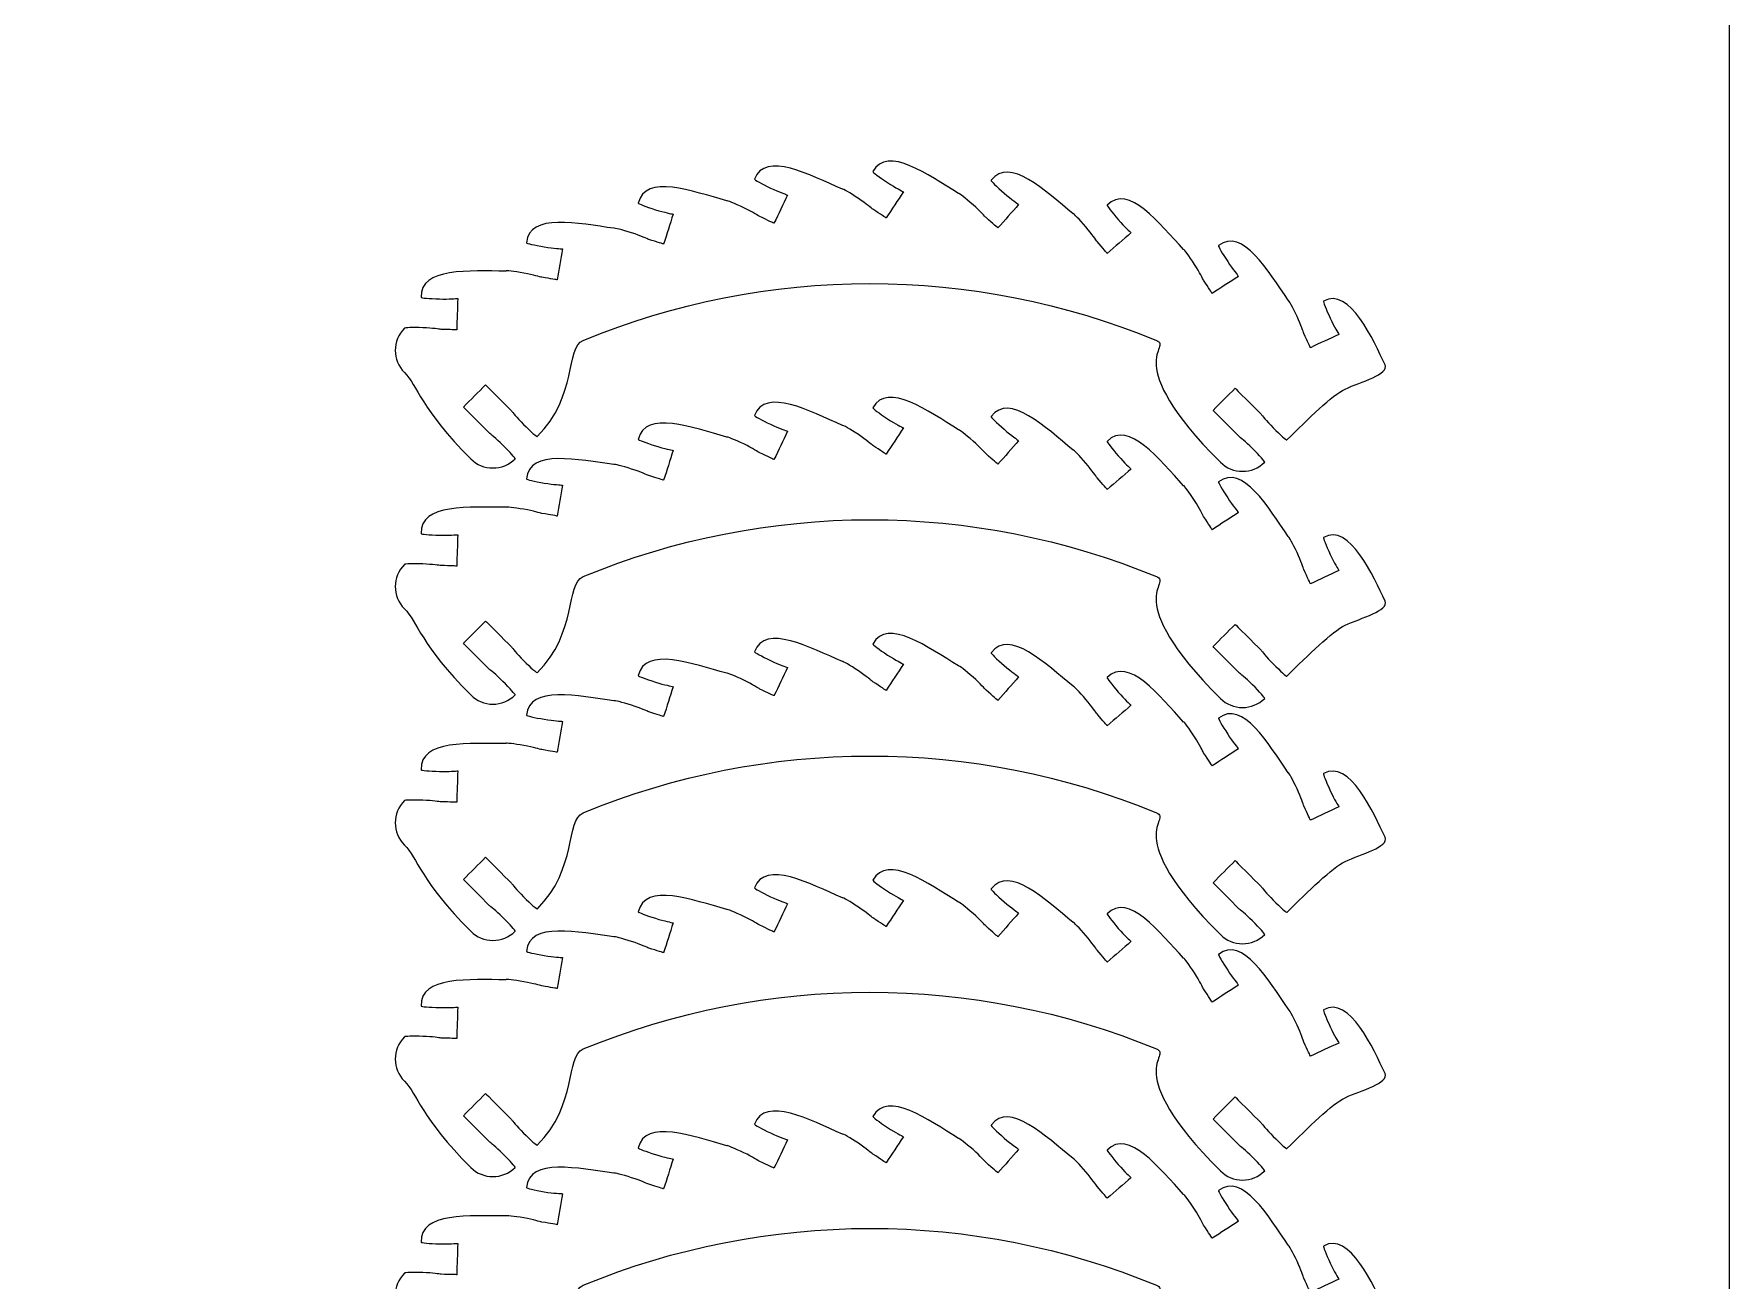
# Model space of a CAD drawing. Extents: x 0 to 580, y 0 to 450.
# Drawn here: x 418 to 580.2, y 119.4 to 238.6 of the extents above; entities that cross this region are included whole.
import ezdxf

# ---------------------------------------------------------------- set-up
doc = ezdxf.new("R2010")
doc.units = 0
doc.header["$MEASUREMENT"] = 0
doc.layers.add('DEFAULT', color=18, linetype='CONTINUOUS')

msp = doc.modelspace()

# ---------------------------------------------------------------- linework, layer by layer
at = {"layer": 'DEFAULT', "color": 18}
msp.add_lwpolyline([(580.18, 0.18), (0.18, 0.18), (0.18, 450.18), (580.18, 450.18)], close=True, dxfattribs=at)
at = {"layer": 'DEFAULT', "color": 1}
for points, knots in [([(466.17, 200.08), (466.13, 200.04), (465.54, 200.57), (464.86, 201.25), (464.17, 201.93), (463.81, 202.44), (463.69, 202.56), (463.07, 203.18), (461.22, 205.03), (461.22, 205.03), (460.51, 204.33), (459.8, 203.62), (459.1, 202.91), (459.1, 202.91), (460.95, 201.06), (461.57, 200.44), (461.69, 200.32), (462.19, 199.95), (462.88, 199.27), (463.56, 198.59), (464.08, 198), (464.05, 197.96), (462.87, 196.79), (460.97, 196.79), (459.8, 197.96), (455.05, 202.71), (454.67, 205.01), (453.46, 206.21), (452.29, 207.38), (452.29, 209.28), (453.47, 210.45), (453.47, 210.51), (454.25, 210.53), (455.22, 210.5), (456.18, 210.47), (456.79, 210.35), (456.96, 210.34), (457.84, 210.32), (458.46, 210.3), (458.46, 210.3), (458.49, 211.3), (458.53, 212.29), (458.56, 213.29), (458.38, 213.3), (457.77, 213.22), (456.8, 213.25), (455.84, 213.28), (455.05, 213.35), (455.06, 213.41), (454.9, 216.31), (459.78, 215.91), (463.15, 215.92), (463.16, 215.98), (463.94, 215.89), (464.89, 215.73), (465.84, 215.56), (466.42, 215.36), (466.6, 215.33), (467.46, 215.19), (468.08, 215.08), (468.08, 215.08), (468.24, 216.07), (468.41, 217.05), (468.58, 218.04), (468.41, 218.07), (467.79, 218.07), (466.84, 218.23), (465.89, 218.4), (465.12, 218.57), (465.13, 218.63), (465.37, 221.53), (470.15, 220.46), (473.49, 220.01), (473.51, 220.06), (474.27, 219.87), (475.19, 219.58), (476.11, 219.28), (476.66, 219), (476.83, 218.95), (477.66, 218.69), (478.25, 218.5), (478.25, 218.5), (478.56, 219.45), (478.86, 220.4), (479.16, 221.36), (479, 221.41), (478.39, 221.5), (477.46, 221.79), (476.54, 222.09), (475.81, 222.36), (475.83, 222.42), (476.47, 225.26), (481.05, 223.54), (484.3, 222.64), (484.32, 222.69), (485.04, 222.39), (485.92, 221.97), (486.79, 221.56), (487.3, 221.2), (487.46, 221.13), (488.24, 220.76), (488.81, 220.49), (488.81, 220.49), (489.24, 221.39), (489.67, 222.29), (490.1, 223.19), (489.94, 223.27), (489.35, 223.44), (488.48, 223.86), (487.61, 224.27), (486.92, 224.65), (486.94, 224.7), (487.96, 227.42), (492.27, 225.09), (495.36, 223.75), (495.4, 223.8), (496.07, 223.4), (496.88, 222.87), (497.68, 222.34), (498.14, 221.92), (498.28, 221.83), (499.01, 221.35), (499.53, 221), (499.53, 221), (500.09, 221.83), (500.64, 222.67), (501.19, 223.5), (501.04, 223.6), (500.48, 223.85), (499.67, 224.38), (498.86, 224.92), (498.24, 225.39), (498.26, 225.43), (499.65, 227.99), (503.6, 225.09), (506.47, 223.34), (506.51, 223.38), (507.13, 222.89), (507.85, 222.26), (508.58, 221.62), (508.97, 221.14), (509.1, 221.03), (509.76, 220.45), (510.23, 220.04), (510.23, 220.04), (510.89, 220.79), (511.55, 221.54), (512.21, 222.29), (512.08, 222.41), (511.56, 222.73), (510.83, 223.37), (510.1, 224.01), (509.55, 224.56), (509.58, 224.6), (511.31, 226.95), (514.81, 223.53), (517.43, 221.4), (517.47, 221.44), (518.01, 220.87), (518.64, 220.14), (519.28, 219.41), (519.6, 218.88), (519.71, 218.75), (520.28, 218.09), (520.69, 217.61), (520.69, 217.61), (521.45, 218.27), (522.21, 218.92), (522.96, 219.57), (522.85, 219.71), (522.37, 220.1), (521.75, 220.84), (521.11, 221.57), (520.64, 222.19), (520.68, 222.22), (522.71, 224.31), (525.71, 220.44), (528, 217.97), (528.05, 218.01), (528.52, 217.37), (529.04, 216.56), (529.57, 215.75), (529.81, 215.18), (529.91, 215.04), (530.38, 214.3), (530.72, 213.78), (530.72, 213.78), (531.56, 214.32), (532.4, 214.86), (533.24, 215.41), (533.15, 215.55), (532.73, 216.01), (532.21, 216.82), (531.69, 217.63), (531.3, 218.3), (531.34, 218.35), (533.64, 220.13), (536.08, 215.89), (538.01, 213.13), (538.06, 213.15), (538.44, 212.46), (538.85, 211.58), (539.25, 210.71), (539.42, 210.11), (539.49, 209.96), (539.86, 209.16), (540.13, 208.59), (540.13, 208.59), (541.03, 209.02), (541.94, 209.44), (542.84, 209.86), (542.77, 210.02), (542.43, 210.53), (542.02, 211.41), (541.61, 212.28), (541.32, 213.01), (541.37, 213.04), (543.89, 214.49), (546.21, 209.2), (547.26, 206.95), (547.69, 206.04), (544.96, 205.33), (543.45, 204.63), (542.24, 204.07), (539.87, 201.75), (537.88, 199.76), (537.84, 199.72), (537.25, 200.25), (536.57, 200.93), (535.88, 201.61), (535.52, 202.11), (535.4, 202.24), (534.78, 202.85), (532.93, 204.71), (532.93, 204.71), (532.22, 204), (531.51, 203.3), (530.81, 202.59), (530.81, 202.59), (532.66, 200.73), (533.28, 200.12), (533.4, 199.99), (533.9, 199.63), (534.59, 198.95), (535.27, 198.26), (535.79, 197.68), (535.75, 197.64), (534.58, 196.47), (532.68, 196.47), (531.51, 197.64), (521.74, 207.41), (526.98, 208.63), (525.39, 209.29), (507.87, 216.55), (488.08, 216.52), (470.55, 209.29), (468.85, 208.58), (470.05, 203.97), (466.17, 200.08)], [1, 1, 1, 1, 2, 2, 2, 3, 3, 3, 4, 4, 4, 12.499424, 12.499424, 12.499424, 13.499424, 13.499424, 13.499424, 14.499424, 14.499424, 14.499424, 15.499424, 15.499424, 15.499424, 16.499424, 16.499424, 16.499424, 17.499424, 17.499424, 17.499424, 18.499424, 18.499424, 18.499424, 19.499424, 19.499424, 19.499424, 20.499424, 20.499424, 20.499424, 21.499424, 21.499424, 21.499424, 30.002679, 30.002679, 30.002679, 31.002679, 31.002679, 31.002679, 32.002679, 32.002679, 32.002679, 33.002679, 33.002679, 33.002679, 34.002679, 34.002679, 34.002679, 35.002679, 35.002679, 35.002679, 36.002679, 36.002679, 36.002679, 44.509561, 44.509561, 44.509561, 45.509561, 45.509561, 45.509561, 46.509561, 46.509561, 46.509561, 47.509561, 47.509561, 47.509561, 48.509561, 48.509561, 48.509561, 49.509561, 49.509561, 49.509561, 50.509561, 50.509561, 50.509561, 59.011566, 59.011566, 59.011566, 60.011566, 60.011566, 60.011566, 61.011566, 61.011566, 61.011566, 62.011566, 62.011566, 62.011566, 63.011566, 63.011566, 63.011566, 64.011566, 64.011566, 64.011566, 65.011566, 65.011566, 65.011566, 73.506847, 73.506847, 73.506847, 74.506847, 74.506847, 74.506847, 75.506847, 75.506847, 75.506847, 76.506847, 76.506847, 76.506847, 77.506847, 77.506847, 77.506847, 78.506847, 78.506847, 78.506847, 79.506847, 79.506847, 79.506847, 88.010232, 88.010232, 88.010232, 89.010232, 89.010232, 89.010232, 90.010232, 90.010232, 90.010232, 91.010232, 91.010232, 91.010232, 92.010232, 92.010232, 92.010232, 93.010232, 93.010232, 93.010232, 94.010232, 94.010232, 94.010232, 102.518973, 102.518973, 102.518973, 103.518973, 103.518973, 103.518973, 104.518973, 104.518973, 104.518973, 105.518973, 105.518973, 105.518973, 106.518973, 106.518973, 106.518973, 107.518973, 107.518973, 107.518973, 108.518973, 108.518973, 108.518973, 117.022676, 117.022676, 117.022676, 118.022676, 118.022676, 118.022676, 119.022676, 119.022676, 119.022676, 120.022676, 120.022676, 120.022676, 121.022676, 121.022676, 121.022676, 122.022676, 122.022676, 122.022676, 123.022676, 123.022676, 123.022676, 131.531424, 131.531424, 131.531424, 132.531424, 132.531424, 132.531424, 133.531424, 133.531424, 133.531424, 134.531424, 134.531424, 134.531424, 135.531424, 135.531424, 135.531424, 136.531424, 136.531424, 136.531424, 137.531424, 137.531424, 137.531424, 146.031, 146.031, 146.031, 147.031, 147.031, 147.031, 148.031, 148.031, 148.031, 149.031, 149.031, 149.031, 150.031, 150.031, 150.031, 151.031, 151.031, 151.031, 152.031, 152.031, 152.031, 153.031, 153.031, 153.031, 154.031, 154.031, 154.031, 162.531131, 162.531131, 162.531131, 163.531131, 163.531131, 163.531131, 164.531131, 164.531131, 164.531131, 165.531131, 165.531131, 165.531131, 166.531131, 166.531131, 166.531131, 167.531131, 167.531131, 167.531131, 168.531131, 168.531131, 168.531131, 169.531131, 169.531131, 169.531131, 169.531131]), ([(466.17, 177.49), (466.13, 177.45), (465.54, 177.97), (464.86, 178.65), (464.17, 179.34), (463.81, 179.84), (463.69, 179.96), (463.07, 180.58), (461.22, 182.44), (461.22, 182.44), (460.51, 181.73), (459.8, 181.02), (459.1, 180.31), (459.1, 180.31), (460.95, 178.46), (461.57, 177.84), (461.69, 177.72), (462.19, 177.36), (462.88, 176.67), (463.56, 175.99), (464.08, 175.4), (464.05, 175.37), (462.87, 174.19), (460.97, 174.19), (459.8, 175.37), (455.05, 180.11), (454.67, 182.41), (453.46, 183.61), (452.29, 184.78), (452.29, 186.68), (453.47, 187.86), (453.47, 187.91), (454.25, 187.93), (455.22, 187.9), (456.18, 187.87), (456.79, 187.75), (456.96, 187.75), (457.84, 187.72), (458.46, 187.7), (458.46, 187.7), (458.49, 188.7), (458.53, 189.7), (458.56, 190.7), (458.38, 190.7), (457.77, 190.62), (456.8, 190.65), (455.84, 190.68), (455.05, 190.75), (455.06, 190.81), (454.9, 193.71), (459.78, 193.31), (463.15, 193.33), (463.16, 193.38), (463.94, 193.29), (464.89, 193.13), (465.84, 192.97), (466.42, 192.77), (466.6, 192.73), (467.46, 192.59), (468.08, 192.48), (468.08, 192.48), (468.24, 193.47), (468.41, 194.46), (468.58, 195.44), (468.41, 195.47), (467.79, 195.47), (466.84, 195.64), (465.89, 195.8), (465.12, 195.98), (465.13, 196.03), (465.37, 198.93), (470.15, 197.86), (473.49, 197.41), (473.51, 197.46), (474.27, 197.27), (475.19, 196.98), (476.11, 196.69), (476.66, 196.41), (476.83, 196.35), (477.66, 196.09), (478.25, 195.9), (478.25, 195.9), (478.56, 196.85), (478.86, 197.81), (479.16, 198.76), (479, 198.81), (478.39, 198.9), (477.46, 199.2), (476.54, 199.49), (475.81, 199.77), (475.83, 199.82), (476.47, 202.66), (481.05, 200.94), (484.3, 200.04), (484.32, 200.09), (485.04, 199.79), (485.92, 199.38), (486.79, 198.96), (487.3, 198.61), (487.46, 198.53), (488.24, 198.16), (488.81, 197.89), (488.81, 197.89), (489.24, 198.79), (489.67, 199.69), (490.1, 200.59), (489.94, 200.67), (489.35, 200.84), (488.48, 201.26), (487.61, 201.68), (486.92, 202.05), (486.94, 202.1), (487.96, 204.83), (492.27, 202.5), (495.36, 201.16), (495.4, 201.2), (496.07, 200.8), (496.88, 200.28), (497.68, 199.74), (498.14, 199.33), (498.28, 199.23), (499.01, 198.75), (499.53, 198.4), (499.53, 198.4), (500.09, 199.24), (500.64, 200.07), (501.19, 200.91), (501.04, 201), (500.48, 201.26), (499.67, 201.79), (498.86, 202.32), (498.24, 202.79), (498.26, 202.84), (499.65, 205.39), (503.6, 202.49), (506.47, 200.74), (506.51, 200.78), (507.13, 200.3), (507.85, 199.66), (508.58, 199.02), (508.97, 198.55), (509.1, 198.43), (509.76, 197.85), (510.23, 197.44), (510.23, 197.44), (510.89, 198.19), (511.55, 198.94), (512.21, 199.69), (512.08, 199.81), (511.56, 200.14), (510.83, 200.78), (510.1, 201.41), (509.55, 201.96), (509.58, 202), (511.31, 204.35), (514.81, 200.93), (517.43, 198.8), (517.47, 198.84), (518.01, 198.28), (518.64, 197.54), (519.28, 196.81), (519.6, 196.28), (519.71, 196.15), (520.28, 195.49), (520.69, 195.02), (520.69, 195.02), (521.45, 195.67), (522.21, 196.32), (522.96, 196.98), (522.85, 197.11), (522.37, 197.5), (521.75, 198.24), (521.11, 198.97), (520.64, 199.59), (520.68, 199.63), (522.71, 201.71), (525.71, 197.85), (528, 195.38), (528.05, 195.41), (528.52, 194.78), (529.04, 193.96), (529.57, 193.15), (529.81, 192.59), (529.91, 192.44), (530.38, 191.7), (530.72, 191.18), (530.72, 191.18), (531.56, 191.72), (532.4, 192.27), (533.24, 192.81), (533.15, 192.95), (532.73, 193.41), (532.21, 194.22), (531.69, 195.03), (531.3, 195.71), (531.34, 195.75), (533.64, 197.53), (536.08, 193.29), (538.01, 190.53), (538.06, 190.55), (538.44, 189.86), (538.85, 188.99), (539.25, 188.11), (539.42, 187.52), (539.49, 187.36), (539.86, 186.57), (540.13, 186), (540.13, 186), (541.03, 186.42), (541.94, 186.84), (542.84, 187.27), (542.77, 187.42), (542.43, 187.94), (542.02, 188.81), (541.61, 189.69), (541.32, 190.41), (541.37, 190.44), (543.89, 191.89), (546.21, 186.6), (547.26, 184.35), (547.69, 183.44), (544.96, 182.74), (543.45, 182.03), (542.24, 181.47), (539.87, 179.15), (537.88, 177.16), (537.84, 177.12), (537.25, 177.65), (536.57, 178.33), (535.88, 179.01), (535.52, 179.52), (535.4, 179.64), (534.78, 180.26), (532.93, 182.11), (532.93, 182.11), (532.22, 181.41), (531.51, 180.7), (530.81, 179.99), (530.81, 179.99), (532.66, 178.14), (533.28, 177.52), (533.4, 177.4), (533.9, 177.03), (534.59, 176.35), (535.27, 175.67), (535.79, 175.08), (535.75, 175.04), (534.58, 173.87), (532.68, 173.87), (531.51, 175.04), (521.74, 184.81), (526.98, 186.03), (525.39, 186.69), (507.87, 193.95), (488.08, 193.93), (470.55, 186.69), (468.85, 185.98), (470.05, 181.37), (466.17, 177.49)], [1, 1, 1, 1, 2, 2, 2, 3, 3, 3, 4, 4, 4, 12.499424, 12.499424, 12.499424, 13.499424, 13.499424, 13.499424, 14.499424, 14.499424, 14.499424, 15.499424, 15.499424, 15.499424, 16.499424, 16.499424, 16.499424, 17.499424, 17.499424, 17.499424, 18.499424, 18.499424, 18.499424, 19.499424, 19.499424, 19.499424, 20.499424, 20.499424, 20.499424, 21.499424, 21.499424, 21.499424, 30.002679, 30.002679, 30.002679, 31.002679, 31.002679, 31.002679, 32.002679, 32.002679, 32.002679, 33.002679, 33.002679, 33.002679, 34.002679, 34.002679, 34.002679, 35.002679, 35.002679, 35.002679, 36.002679, 36.002679, 36.002679, 44.509561, 44.509561, 44.509561, 45.509561, 45.509561, 45.509561, 46.509561, 46.509561, 46.509561, 47.509561, 47.509561, 47.509561, 48.509561, 48.509561, 48.509561, 49.509561, 49.509561, 49.509561, 50.509561, 50.509561, 50.509561, 59.012519, 59.012519, 59.012519, 60.012519, 60.012519, 60.012519, 61.012519, 61.012519, 61.012519, 62.012519, 62.012519, 62.012519, 63.012519, 63.012519, 63.012519, 64.012519, 64.012519, 64.012519, 65.012519, 65.012519, 65.012519, 73.5078, 73.5078, 73.5078, 74.5078, 74.5078, 74.5078, 75.5078, 75.5078, 75.5078, 76.5078, 76.5078, 76.5078, 77.5078, 77.5078, 77.5078, 78.5078, 78.5078, 78.5078, 79.5078, 79.5078, 79.5078, 88.011185, 88.011185, 88.011185, 89.011185, 89.011185, 89.011185, 90.011185, 90.011185, 90.011185, 91.011185, 91.011185, 91.011185, 92.011185, 92.011185, 92.011185, 93.011185, 93.011185, 93.011185, 94.011185, 94.011185, 94.011185, 102.519175, 102.519175, 102.519175, 103.519175, 103.519175, 103.519175, 104.519175, 104.519175, 104.519175, 105.519175, 105.519175, 105.519175, 106.519175, 106.519175, 106.519175, 107.519175, 107.519175, 107.519175, 108.519175, 108.519175, 108.519175, 117.022878, 117.022878, 117.022878, 118.022878, 118.022878, 118.022878, 119.022878, 119.022878, 119.022878, 120.022878, 120.022878, 120.022878, 121.022878, 121.022878, 121.022878, 122.022878, 122.022878, 122.022878, 123.022878, 123.022878, 123.022878, 131.531626, 131.531626, 131.531626, 132.531626, 132.531626, 132.531626, 133.531626, 133.531626, 133.531626, 134.531626, 134.531626, 134.531626, 135.531626, 135.531626, 135.531626, 136.531626, 136.531626, 136.531626, 137.531626, 137.531626, 137.531626, 146.031626, 146.031626, 146.031626, 147.031626, 147.031626, 147.031626, 148.031626, 148.031626, 148.031626, 149.031626, 149.031626, 149.031626, 150.031626, 150.031626, 150.031626, 151.031626, 151.031626, 151.031626, 152.031626, 152.031626, 152.031626, 153.031626, 153.031626, 153.031626, 154.031626, 154.031626, 154.031626, 162.531756, 162.531756, 162.531756, 163.531756, 163.531756, 163.531756, 164.531756, 164.531756, 164.531756, 165.531756, 165.531756, 165.531756, 166.531756, 166.531756, 166.531756, 167.531756, 167.531756, 167.531756, 168.531756, 168.531756, 168.531756, 169.531756, 169.531756, 169.531756, 169.531756]), ([(466.17, 154.89), (466.13, 154.85), (465.54, 155.37), (464.86, 156.06), (464.17, 156.74), (463.81, 157.24), (463.69, 157.36), (463.07, 157.98), (461.22, 159.84), (461.22, 159.84), (460.51, 159.13), (459.8, 158.42), (459.1, 157.72), (459.1, 157.72), (460.95, 155.86), (461.57, 155.24), (461.69, 155.12), (462.19, 154.76), (462.88, 154.08), (463.56, 153.39), (464.08, 152.81), (464.05, 152.77), (462.87, 151.59), (460.97, 151.59), (459.8, 152.77), (455.05, 157.52), (454.67, 159.81), (453.46, 161.01), (452.29, 162.19), (452.29, 164.09), (453.47, 165.26), (453.47, 165.31), (454.25, 165.33), (455.22, 165.3), (456.18, 165.27), (456.79, 165.15), (456.96, 165.15), (457.84, 165.12), (458.46, 165.1), (458.46, 165.1), (458.49, 166.1), (458.53, 167.1), (458.56, 168.1), (458.38, 168.11), (457.77, 168.02), (456.8, 168.06), (455.84, 168.09), (455.05, 168.15), (455.06, 168.21), (454.9, 171.12), (459.78, 170.71), (463.15, 170.73), (463.16, 170.78), (463.94, 170.69), (464.89, 170.53), (465.84, 170.37), (466.42, 170.17), (466.6, 170.14), (467.46, 169.99), (468.08, 169.89), (468.08, 169.89), (468.24, 170.87), (468.41, 171.86), (468.58, 172.84), (468.41, 172.87), (467.79, 172.88), (466.84, 173.04), (465.89, 173.2), (465.12, 173.38), (465.13, 173.43), (465.37, 176.33), (470.15, 175.26), (473.49, 174.81), (473.51, 174.87), (474.27, 174.67), (475.19, 174.38), (476.11, 174.09), (476.66, 173.81), (476.83, 173.76), (477.66, 173.49), (478.25, 173.3), (478.25, 173.3), (478.56, 174.26), (478.86, 175.21), (479.16, 176.16), (479, 176.22), (478.39, 176.3), (477.46, 176.6), (476.54, 176.89), (475.81, 177.17), (475.83, 177.22), (476.47, 180.06), (481.05, 178.34), (484.3, 177.44), (484.32, 177.49), (485.04, 177.19), (485.92, 176.78), (486.79, 176.36), (487.3, 176.01), (487.46, 175.93), (488.24, 175.56), (488.81, 175.29), (488.81, 175.29), (489.24, 176.19), (489.67, 177.09), (490.1, 178), (489.94, 178.07), (489.35, 178.24), (488.48, 178.66), (487.61, 179.08), (486.92, 179.45), (486.94, 179.5), (487.96, 182.23), (492.27, 179.9), (495.36, 178.56), (495.4, 178.6), (496.07, 178.21), (496.88, 177.68), (497.68, 177.15), (498.14, 176.73), (498.28, 176.63), (499.01, 176.15), (499.53, 175.8), (499.53, 175.8), (500.09, 176.64), (500.64, 177.47), (501.19, 178.31), (501.04, 178.41), (500.48, 178.66), (499.67, 179.19), (498.86, 179.72), (498.24, 180.19), (498.26, 180.24), (499.65, 182.8), (503.6, 179.9), (506.47, 178.14), (506.51, 178.18), (507.13, 177.7), (507.85, 177.06), (508.58, 176.43), (508.97, 175.95), (509.1, 175.83), (509.76, 175.26), (510.23, 174.84), (510.23, 174.84), (510.89, 175.59), (511.55, 176.35), (512.21, 177.1), (512.08, 177.21), (511.56, 177.54), (510.83, 178.18), (510.1, 178.82), (509.55, 179.36), (509.58, 179.41), (511.31, 181.75), (514.81, 178.34), (517.43, 176.2), (517.47, 176.24), (518.01, 175.68), (518.64, 174.94), (519.28, 174.21), (519.6, 173.69), (519.71, 173.55), (520.28, 172.89), (520.69, 172.42), (520.69, 172.42), (521.45, 173.07), (522.21, 173.73), (522.96, 174.38), (522.85, 174.51), (522.37, 174.91), (521.75, 175.64), (521.11, 176.37), (520.64, 176.99), (520.68, 177.03), (522.71, 179.11), (525.71, 175.25), (528, 172.78), (528.05, 172.81), (528.52, 172.18), (529.04, 171.36), (529.57, 170.55), (529.81, 169.99), (529.91, 169.84), (530.38, 169.1), (530.72, 168.58), (530.72, 168.58), (531.56, 169.12), (532.4, 169.67), (533.24, 170.21), (533.15, 170.36), (532.73, 170.82), (532.21, 171.63), (531.69, 172.43), (531.3, 173.11), (531.34, 173.15), (533.64, 174.93), (536.08, 170.7), (538.01, 167.93), (538.06, 167.96), (538.44, 167.27), (538.85, 166.39), (539.25, 165.51), (539.42, 164.92), (539.49, 164.76), (539.86, 163.97), (540.13, 163.4), (540.13, 163.4), (541.03, 163.82), (541.94, 164.25), (542.84, 164.67), (542.77, 164.83), (542.43, 165.34), (542.02, 166.21), (541.61, 167.09), (541.32, 167.82), (541.37, 167.84), (543.89, 169.29), (546.21, 164), (547.26, 161.76), (547.69, 160.84), (544.96, 160.14), (543.45, 159.44), (542.24, 158.87), (539.87, 156.56), (537.88, 154.57), (537.84, 154.53), (537.25, 155.05), (536.57, 155.73), (535.88, 156.42), (535.52, 156.92), (535.4, 157.04), (534.78, 157.66), (532.93, 159.52), (532.93, 159.52), (532.22, 158.81), (531.51, 158.1), (530.81, 157.4), (530.81, 157.4), (532.66, 155.54), (533.28, 154.92), (533.4, 154.8), (533.9, 154.44), (534.59, 153.75), (535.27, 153.07), (535.79, 152.48), (535.75, 152.45), (534.58, 151.27), (532.68, 151.27), (531.51, 152.45), (521.74, 162.22), (526.98, 163.43), (525.39, 164.09), (507.87, 171.35), (488.08, 171.33), (470.55, 164.09), (468.85, 163.39), (470.05, 158.78), (466.17, 154.89)], [1, 1, 1, 1, 2, 2, 2, 3, 3, 3, 4, 4, 4, 12.499424, 12.499424, 12.499424, 13.499424, 13.499424, 13.499424, 14.499424, 14.499424, 14.499424, 15.499424, 15.499424, 15.499424, 16.499424, 16.499424, 16.499424, 17.499424, 17.499424, 17.499424, 18.499424, 18.499424, 18.499424, 19.499424, 19.499424, 19.499424, 20.499424, 20.499424, 20.499424, 21.499424, 21.499424, 21.499424, 30.002679, 30.002679, 30.002679, 31.002679, 31.002679, 31.002679, 32.002679, 32.002679, 32.002679, 33.002679, 33.002679, 33.002679, 34.002679, 34.002679, 34.002679, 35.002679, 35.002679, 35.002679, 36.002679, 36.002679, 36.002679, 44.509561, 44.509561, 44.509561, 45.509561, 45.509561, 45.509561, 46.509561, 46.509561, 46.509561, 47.509561, 47.509561, 47.509561, 48.509561, 48.509561, 48.509561, 49.509561, 49.509561, 49.509561, 50.509561, 50.509561, 50.509561, 59.012519, 59.012519, 59.012519, 60.012519, 60.012519, 60.012519, 61.012519, 61.012519, 61.012519, 62.012519, 62.012519, 62.012519, 63.012519, 63.012519, 63.012519, 64.012519, 64.012519, 64.012519, 65.012519, 65.012519, 65.012519, 73.5078, 73.5078, 73.5078, 74.5078, 74.5078, 74.5078, 75.5078, 75.5078, 75.5078, 76.5078, 76.5078, 76.5078, 77.5078, 77.5078, 77.5078, 78.5078, 78.5078, 78.5078, 79.5078, 79.5078, 79.5078, 88.011185, 88.011185, 88.011185, 89.011185, 89.011185, 89.011185, 90.011185, 90.011185, 90.011185, 91.011185, 91.011185, 91.011185, 92.011185, 92.011185, 92.011185, 93.011185, 93.011185, 93.011185, 94.011185, 94.011185, 94.011185, 102.519926, 102.519926, 102.519926, 103.519926, 103.519926, 103.519926, 104.519926, 104.519926, 104.519926, 105.519926, 105.519926, 105.519926, 106.519926, 106.519926, 106.519926, 107.519926, 107.519926, 107.519926, 108.519926, 108.519926, 108.519926, 117.023629, 117.023629, 117.023629, 118.023629, 118.023629, 118.023629, 119.023629, 119.023629, 119.023629, 120.023629, 120.023629, 120.023629, 121.023629, 121.023629, 121.023629, 122.023629, 122.023629, 122.023629, 123.023629, 123.023629, 123.023629, 131.532377, 131.532377, 131.532377, 132.532377, 132.532377, 132.532377, 133.532377, 133.532377, 133.532377, 134.532377, 134.532377, 134.532377, 135.532377, 135.532377, 135.532377, 136.532377, 136.532377, 136.532377, 137.532377, 137.532377, 137.532377, 146.031953, 146.031953, 146.031953, 147.031953, 147.031953, 147.031953, 148.031953, 148.031953, 148.031953, 149.031953, 149.031953, 149.031953, 150.031953, 150.031953, 150.031953, 151.031953, 151.031953, 151.031953, 152.031953, 152.031953, 152.031953, 153.031953, 153.031953, 153.031953, 154.031953, 154.031953, 154.031953, 162.532084, 162.532084, 162.532084, 163.532084, 163.532084, 163.532084, 164.532084, 164.532084, 164.532084, 165.532084, 165.532084, 165.532084, 166.532084, 166.532084, 166.532084, 167.532084, 167.532084, 167.532084, 168.532084, 168.532084, 168.532084, 169.532084, 169.532084, 169.532084, 169.532084]), ([(466.17, 132.29), (466.13, 132.25), (465.54, 132.77), (464.86, 133.46), (464.17, 134.14), (463.81, 134.64), (463.69, 134.77), (463.07, 135.38), (461.22, 137.24), (461.22, 137.24), (460.51, 136.53), (459.8, 135.83), (459.1, 135.12), (459.1, 135.12), (460.95, 133.26), (461.57, 132.65), (461.69, 132.52), (462.19, 132.16), (462.88, 131.48), (463.56, 130.79), (464.08, 130.21), (464.05, 130.17), (462.87, 129), (460.97, 129), (459.8, 130.17), (455.05, 134.92), (454.67, 137.21), (453.46, 138.42), (452.29, 139.59), (452.29, 141.49), (453.47, 142.66), (453.47, 142.72), (454.25, 142.74), (455.22, 142.71), (456.18, 142.68), (456.79, 142.56), (456.96, 142.55), (457.84, 142.52), (458.46, 142.5), (458.46, 142.5), (458.49, 143.5), (458.53, 144.5), (458.56, 145.5), (458.38, 145.51), (457.77, 145.43), (456.8, 145.46), (455.84, 145.49), (455.05, 145.56), (455.06, 145.61), (454.9, 148.52), (459.78, 148.11), (463.15, 148.13), (463.16, 148.19), (463.94, 148.1), (464.89, 147.94), (465.84, 147.77), (466.42, 147.57), (466.6, 147.54), (467.46, 147.39), (468.08, 147.29), (468.08, 147.29), (468.24, 148.27), (468.41, 149.26), (468.58, 150.25), (468.41, 150.27), (467.79, 150.28), (466.84, 150.44), (465.89, 150.61), (465.12, 150.78), (465.13, 150.84), (465.37, 153.74), (470.15, 152.67), (473.49, 152.22), (473.51, 152.27), (474.27, 152.08), (475.19, 151.79), (476.11, 151.49), (476.66, 151.21), (476.83, 151.16), (477.66, 150.89), (478.25, 150.71), (478.25, 150.71), (478.56, 151.66), (478.86, 152.61), (479.16, 153.56), (479, 153.62), (478.39, 153.71), (477.46, 154), (476.54, 154.29), (475.81, 154.57), (475.83, 154.62), (476.47, 157.46), (481.05, 155.75), (484.3, 154.85), (484.32, 154.89), (485.04, 154.6), (485.92, 154.18), (486.79, 153.77), (487.3, 153.41), (487.46, 153.34), (488.24, 152.96), (488.81, 152.69), (488.81, 152.69), (489.24, 153.59), (489.67, 154.5), (490.1, 155.4), (489.94, 155.48), (489.35, 155.65), (488.48, 156.06), (487.61, 156.48), (486.92, 156.85), (486.94, 156.91), (487.96, 159.63), (492.27, 157.3), (495.36, 155.96), (495.4, 156), (496.07, 155.61), (496.88, 155.08), (497.68, 154.55), (498.14, 154.13), (498.28, 154.04), (499.01, 153.55), (499.53, 153.21), (499.53, 153.21), (500.09, 154.04), (500.64, 154.88), (501.19, 155.71), (501.04, 155.81), (500.48, 156.06), (499.67, 156.59), (498.86, 157.13), (498.24, 157.6), (498.26, 157.64), (499.65, 160.2), (503.6, 157.3), (506.47, 155.55), (506.51, 155.58), (507.13, 155.1), (507.85, 154.47), (508.58, 153.83), (508.97, 153.35), (509.1, 153.24), (509.76, 152.66), (510.23, 152.24), (510.23, 152.24), (510.89, 153), (511.55, 153.75), (512.21, 154.5), (512.08, 154.62), (511.56, 154.94), (510.83, 155.58), (510.1, 156.22), (509.55, 156.77), (509.58, 156.81), (511.31, 159.15), (514.81, 155.74), (517.43, 153.61), (517.47, 153.64), (518.01, 153.08), (518.64, 152.35), (519.28, 151.62), (519.6, 151.09), (519.71, 150.96), (520.28, 150.29), (520.69, 149.82), (520.69, 149.82), (521.45, 150.47), (522.21, 151.13), (522.96, 151.78), (522.85, 151.92), (522.37, 152.31), (521.75, 153.04), (521.11, 153.77), (520.64, 154.39), (520.68, 154.43), (522.71, 156.52), (525.71, 152.65), (528, 150.18), (528.05, 150.21), (528.52, 149.58), (529.04, 148.77), (529.57, 147.96), (529.81, 147.39), (529.91, 147.24), (530.38, 146.51), (530.72, 145.98), (530.72, 145.98), (531.56, 146.53), (532.4, 147.07), (533.24, 147.61), (533.15, 147.76), (532.73, 148.22), (532.21, 149.03), (531.69, 149.84), (531.3, 150.51), (531.34, 150.55), (533.64, 152.34), (536.08, 148.1), (538.01, 145.33), (538.06, 145.36), (538.44, 144.67), (538.85, 143.79), (539.25, 142.92), (539.42, 142.32), (539.49, 142.16), (539.86, 141.37), (540.13, 140.8), (540.13, 140.8), (541.03, 141.23), (541.94, 141.65), (542.84, 142.07), (542.77, 142.23), (542.43, 142.74), (542.02, 143.61), (541.61, 144.49), (541.32, 145.22), (541.37, 145.24), (543.89, 146.69), (546.21, 141.41), (547.26, 139.16), (547.69, 138.24), (544.96, 137.54), (543.45, 136.84), (542.24, 136.27), (539.87, 133.96), (537.88, 131.97), (537.84, 131.93), (537.25, 132.45), (536.57, 133.14), (535.88, 133.82), (535.52, 134.32), (535.4, 134.44), (534.78, 135.06), (532.93, 136.92), (532.93, 136.92), (532.22, 136.21), (531.51, 135.5), (530.81, 134.8), (530.81, 134.8), (532.66, 132.94), (533.28, 132.32), (533.4, 132.2), (533.9, 131.84), (534.59, 131.16), (535.27, 130.47), (535.79, 129.89), (535.75, 129.85), (534.58, 128.67), (532.68, 128.67), (531.51, 129.85), (521.74, 139.62), (526.98, 140.84), (525.39, 141.5), (507.87, 148.76), (488.08, 148.73), (470.55, 141.5), (468.85, 140.79), (470.05, 136.18), (466.17, 132.29)], [1, 1, 1, 1, 2, 2, 2, 3, 3, 3, 4, 4, 4, 12.499424, 12.499424, 12.499424, 13.499424, 13.499424, 13.499424, 14.499424, 14.499424, 14.499424, 15.499424, 15.499424, 15.499424, 16.499424, 16.499424, 16.499424, 17.499424, 17.499424, 17.499424, 18.499424, 18.499424, 18.499424, 19.499424, 19.499424, 19.499424, 20.499424, 20.499424, 20.499424, 21.499424, 21.499424, 21.499424, 30.002679, 30.002679, 30.002679, 31.002679, 31.002679, 31.002679, 32.002679, 32.002679, 32.002679, 33.002679, 33.002679, 33.002679, 34.002679, 34.002679, 34.002679, 35.002679, 35.002679, 35.002679, 36.002679, 36.002679, 36.002679, 44.509561, 44.509561, 44.509561, 45.509561, 45.509561, 45.509561, 46.509561, 46.509561, 46.509561, 47.509561, 47.509561, 47.509561, 48.509561, 48.509561, 48.509561, 49.509561, 49.509561, 49.509561, 50.509561, 50.509561, 50.509561, 59.011566, 59.011566, 59.011566, 60.011566, 60.011566, 60.011566, 61.011566, 61.011566, 61.011566, 62.011566, 62.011566, 62.011566, 63.011566, 63.011566, 63.011566, 64.011566, 64.011566, 64.011566, 65.011566, 65.011566, 65.011566, 73.506847, 73.506847, 73.506847, 74.506847, 74.506847, 74.506847, 75.506847, 75.506847, 75.506847, 76.506847, 76.506847, 76.506847, 77.506847, 77.506847, 77.506847, 78.506847, 78.506847, 78.506847, 79.506847, 79.506847, 79.506847, 88.010232, 88.010232, 88.010232, 89.010232, 89.010232, 89.010232, 90.010232, 90.010232, 90.010232, 91.010232, 91.010232, 91.010232, 92.010232, 92.010232, 92.010232, 93.010232, 93.010232, 93.010232, 94.010232, 94.010232, 94.010232, 102.518973, 102.518973, 102.518973, 103.518973, 103.518973, 103.518973, 104.518973, 104.518973, 104.518973, 105.518973, 105.518973, 105.518973, 106.518973, 106.518973, 106.518973, 107.518973, 107.518973, 107.518973, 108.518973, 108.518973, 108.518973, 117.022676, 117.022676, 117.022676, 118.022676, 118.022676, 118.022676, 119.022676, 119.022676, 119.022676, 120.022676, 120.022676, 120.022676, 121.022676, 121.022676, 121.022676, 122.022676, 122.022676, 122.022676, 123.022676, 123.022676, 123.022676, 131.531424, 131.531424, 131.531424, 132.531424, 132.531424, 132.531424, 133.531424, 133.531424, 133.531424, 134.531424, 134.531424, 134.531424, 135.531424, 135.531424, 135.531424, 136.531424, 136.531424, 136.531424, 137.531424, 137.531424, 137.531424, 146.031424, 146.031424, 146.031424, 147.031424, 147.031424, 147.031424, 148.031424, 148.031424, 148.031424, 149.031424, 149.031424, 149.031424, 150.031424, 150.031424, 150.031424, 151.031424, 151.031424, 151.031424, 152.031424, 152.031424, 152.031424, 153.031424, 153.031424, 153.031424, 154.031424, 154.031424, 154.031424, 162.531554, 162.531554, 162.531554, 163.531554, 163.531554, 163.531554, 164.531554, 164.531554, 164.531554, 165.531554, 165.531554, 165.531554, 166.531554, 166.531554, 166.531554, 167.531554, 167.531554, 167.531554, 168.531554, 168.531554, 168.531554, 169.531554, 169.531554, 169.531554, 169.531554]), ([(466.17, 109.69), (466.13, 109.65), (465.54, 110.18), (464.86, 110.86), (464.17, 111.54), (463.81, 112.05), (463.69, 112.17), (463.07, 112.79), (461.22, 114.64), (461.22, 114.64), (460.51, 113.94), (459.8, 113.23), (459.1, 112.52), (459.1, 112.52), (460.95, 110.67), (461.57, 110.05), (461.69, 109.93), (462.19, 109.56), (462.88, 108.88), (463.56, 108.2), (464.08, 107.61), (464.05, 107.57), (462.87, 106.4), (460.97, 106.4), (459.8, 107.57), (455.05, 112.32), (454.67, 114.62), (453.46, 115.82), (452.29, 116.99), (452.29, 118.89), (453.47, 120.06), (453.47, 120.12), (454.25, 120.14), (455.22, 120.11), (456.18, 120.08), (456.79, 119.96), (456.96, 119.95), (457.84, 119.93), (458.46, 119.91), (458.46, 119.91), (458.49, 120.91), (458.53, 121.9), (458.56, 122.9), (458.38, 122.91), (457.77, 122.83), (456.8, 122.86), (455.84, 122.89), (455.05, 122.96), (455.06, 123.02), (454.9, 125.92), (459.78, 125.52), (463.15, 125.53), (463.16, 125.59), (463.94, 125.5), (464.89, 125.34), (465.84, 125.17), (466.42, 124.97), (466.6, 124.94), (467.46, 124.8), (468.08, 124.69), (468.08, 124.69), (468.24, 125.68), (468.41, 126.66), (468.58, 127.65), (468.41, 127.68), (467.79, 127.68), (466.84, 127.84), (465.89, 128.01), (465.12, 128.18), (465.13, 128.24), (465.37, 131.14), (470.15, 130.07), (473.49, 129.62), (473.51, 129.67), (474.27, 129.48), (475.19, 129.19), (476.11, 128.89), (476.66, 128.61), (476.83, 128.56), (477.66, 128.3), (478.25, 128.11), (478.25, 128.11), (478.56, 129.06), (478.86, 130.01), (479.16, 130.97), (479, 131.02), (478.39, 131.11), (477.46, 131.4), (476.54, 131.7), (475.81, 131.97), (475.83, 132.03), (476.47, 134.87), (481.05, 133.15), (484.3, 132.25), (484.32, 132.3), (485.04, 132), (485.92, 131.58), (486.79, 131.17), (487.3, 130.81), (487.46, 130.74), (488.24, 130.37), (488.81, 130.1), (488.81, 130.1), (489.24, 131), (489.67, 131.9), (490.1, 132.8), (489.94, 132.88), (489.35, 133.05), (488.48, 133.47), (487.61, 133.88), (486.92, 134.26), (486.94, 134.31), (487.96, 137.03), (492.27, 134.7), (495.36, 133.36), (495.4, 133.41), (496.07, 133.01), (496.88, 132.48), (497.68, 131.95), (498.14, 131.53), (498.28, 131.44), (499.01, 130.96), (499.53, 130.61), (499.53, 130.61), (500.09, 131.44), (500.64, 132.28), (501.19, 133.11), (501.04, 133.21), (500.48, 133.46), (499.67, 133.99), (498.86, 134.53), (498.24, 135), (498.26, 135.04), (499.65, 137.6), (503.6, 134.7), (506.47, 132.95), (506.51, 132.99), (507.13, 132.5), (507.85, 131.87), (508.58, 131.23), (508.97, 130.75), (509.1, 130.64), (509.76, 130.06), (510.23, 129.65), (510.23, 129.65), (510.89, 130.4), (511.55, 131.15), (512.21, 131.9), (512.08, 132.02), (511.56, 132.34), (510.83, 132.98), (510.1, 133.62), (509.55, 134.17), (509.58, 134.21), (511.31, 136.56), (514.81, 133.14), (517.43, 131.01), (517.47, 131.05), (518.01, 130.48), (518.64, 129.75), (519.28, 129.02), (519.6, 128.49), (519.71, 128.36), (520.28, 127.7), (520.69, 127.22), (520.69, 127.22), (521.45, 127.88), (522.21, 128.53), (522.96, 129.18), (522.85, 129.32), (522.37, 129.71), (521.75, 130.45), (521.11, 131.18), (520.64, 131.8), (520.68, 131.83), (522.71, 133.92), (525.71, 130.05), (528, 127.58), (528.05, 127.62), (528.52, 126.98), (529.04, 126.17), (529.57, 125.36), (529.81, 124.79), (529.91, 124.65), (530.38, 123.91), (530.72, 123.39), (530.72, 123.39), (531.56, 123.93), (532.4, 124.47), (533.24, 125.02), (533.15, 125.16), (532.73, 125.62), (532.21, 126.43), (531.69, 127.24), (531.3, 127.91), (531.34, 127.96), (533.64, 129.74), (536.08, 125.5), (538.01, 122.74), (538.06, 122.76), (538.44, 122.07), (538.85, 121.19), (539.25, 120.32), (539.42, 119.72), (539.49, 119.57), (539.86, 118.77), (540.13, 118.2), (540.13, 118.2), (541.03, 118.63), (541.94, 119.05), (542.84, 119.47), (542.77, 119.63), (542.43, 120.14), (542.02, 121.02), (541.61, 121.89), (541.32, 122.62), (541.37, 122.65), (543.89, 124.1), (546.21, 118.81), (547.26, 116.56), (547.69, 115.65), (544.96, 114.94), (543.45, 114.24), (542.24, 113.68), (539.87, 111.36), (537.88, 109.37), (537.84, 109.33), (537.25, 109.86), (536.57, 110.54), (535.88, 111.22), (535.52, 111.72), (535.4, 111.85), (534.78, 112.46), (532.93, 114.32), (532.93, 114.32), (532.22, 113.61), (531.51, 112.91), (530.81, 112.2), (530.81, 112.2), (532.66, 110.34), (533.28, 109.73), (533.4, 109.6), (533.9, 109.24), (534.59, 108.56), (535.27, 107.87), (535.79, 107.29), (535.75, 107.25), (534.58, 106.08), (532.68, 106.08), (531.51, 107.25), (521.74, 117.02), (526.98, 118.24), (525.39, 118.9), (507.87, 126.16), (488.08, 126.13), (470.55, 118.9), (468.85, 118.19), (470.05, 113.58), (466.17, 109.69)], [1, 1, 1, 1, 2, 2, 2, 3, 3, 3, 4, 4, 4, 12.499424, 12.499424, 12.499424, 13.499424, 13.499424, 13.499424, 14.499424, 14.499424, 14.499424, 15.499424, 15.499424, 15.499424, 16.499424, 16.499424, 16.499424, 17.499424, 17.499424, 17.499424, 18.499424, 18.499424, 18.499424, 19.499424, 19.499424, 19.499424, 20.499424, 20.499424, 20.499424, 21.499424, 21.499424, 21.499424, 30.002679, 30.002679, 30.002679, 31.002679, 31.002679, 31.002679, 32.002679, 32.002679, 32.002679, 33.002679, 33.002679, 33.002679, 34.002679, 34.002679, 34.002679, 35.002679, 35.002679, 35.002679, 36.002679, 36.002679, 36.002679, 44.509561, 44.509561, 44.509561, 45.509561, 45.509561, 45.509561, 46.509561, 46.509561, 46.509561, 47.509561, 47.509561, 47.509561, 48.509561, 48.509561, 48.509561, 49.509561, 49.509561, 49.509561, 50.509561, 50.509561, 50.509561, 59.011566, 59.011566, 59.011566, 60.011566, 60.011566, 60.011566, 61.011566, 61.011566, 61.011566, 62.011566, 62.011566, 62.011566, 63.011566, 63.011566, 63.011566, 64.011566, 64.011566, 64.011566, 65.011566, 65.011566, 65.011566, 73.506847, 73.506847, 73.506847, 74.506847, 74.506847, 74.506847, 75.506847, 75.506847, 75.506847, 76.506847, 76.506847, 76.506847, 77.506847, 77.506847, 77.506847, 78.506847, 78.506847, 78.506847, 79.506847, 79.506847, 79.506847, 88.010232, 88.010232, 88.010232, 89.010232, 89.010232, 89.010232, 90.010232, 90.010232, 90.010232, 91.010232, 91.010232, 91.010232, 92.010232, 92.010232, 92.010232, 93.010232, 93.010232, 93.010232, 94.010232, 94.010232, 94.010232, 102.518222, 102.518222, 102.518222, 103.518222, 103.518222, 103.518222, 104.518222, 104.518222, 104.518222, 105.518222, 105.518222, 105.518222, 106.518222, 106.518222, 106.518222, 107.518222, 107.518222, 107.518222, 108.518222, 108.518222, 108.518222, 117.021925, 117.021925, 117.021925, 118.021925, 118.021925, 118.021925, 119.021925, 119.021925, 119.021925, 120.021925, 120.021925, 120.021925, 121.021925, 121.021925, 121.021925, 122.021925, 122.021925, 122.021925, 123.021925, 123.021925, 123.021925, 131.530673, 131.530673, 131.530673, 132.530673, 132.530673, 132.530673, 133.530673, 133.530673, 133.530673, 134.530673, 134.530673, 134.530673, 135.530673, 135.530673, 135.530673, 136.530673, 136.530673, 136.530673, 137.530673, 137.530673, 137.530673, 146.030249, 146.030249, 146.030249, 147.030249, 147.030249, 147.030249, 148.030249, 148.030249, 148.030249, 149.030249, 149.030249, 149.030249, 150.030249, 150.030249, 150.030249, 151.030249, 151.030249, 151.030249, 152.030249, 152.030249, 152.030249, 153.030249, 153.030249, 153.030249, 154.030249, 154.030249, 154.030249, 162.53038, 162.53038, 162.53038, 163.53038, 163.53038, 163.53038, 164.53038, 164.53038, 164.53038, 165.53038, 165.53038, 165.53038, 166.53038, 166.53038, 166.53038, 167.53038, 167.53038, 167.53038, 168.53038, 168.53038, 168.53038, 169.53038, 169.53038, 169.53038, 169.53038])]:
    msp.add_open_spline(points, degree=3, knots=knots, dxfattribs=at)

doc.saveas('drawing.dxf')
